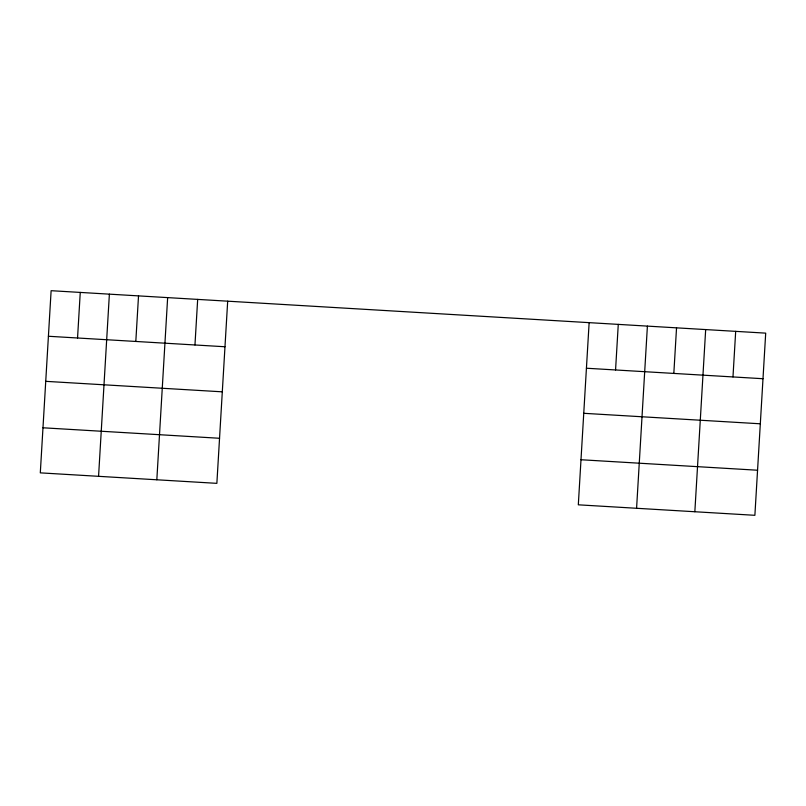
<?xml version="1.0" encoding="UTF-8"?>
<svg xmlns="http://www.w3.org/2000/svg" width="806" height="806" viewBox="0 0 806 806"><rect width="100%" height="100%" fill="white"/><g stroke="black" fill="none" stroke-linecap="round" stroke-linejoin="round"><path stroke-width="1.21" d="M77.547 337.996L80.257 292.417M98.564 476.316L109.384 294.15M135.811 341.452L138.521 295.883M156.827 479.782L167.648 297.615M194.961 344.968L197.672 299.399M227.685 301.182L216.864 483.348L40.3 472.86L51.121 290.694L765.7 333.14L754.879 515.306L578.315 504.818L589.136 322.652M615.562 369.954L618.273 324.385M636.579 508.284L647.399 326.118M673.826 373.42L676.536 327.851M694.843 511.739L705.673 329.573M732.976 376.936L735.687 331.357M48.41 336.263L224.975 346.751M586.436 368.231L762.99 378.719M45.741 381.339L222.295 391.827M583.756 413.307L760.31 423.795M42.98 427.785L219.534 438.273M580.995 459.742L757.559 470.23"/></g></svg>
